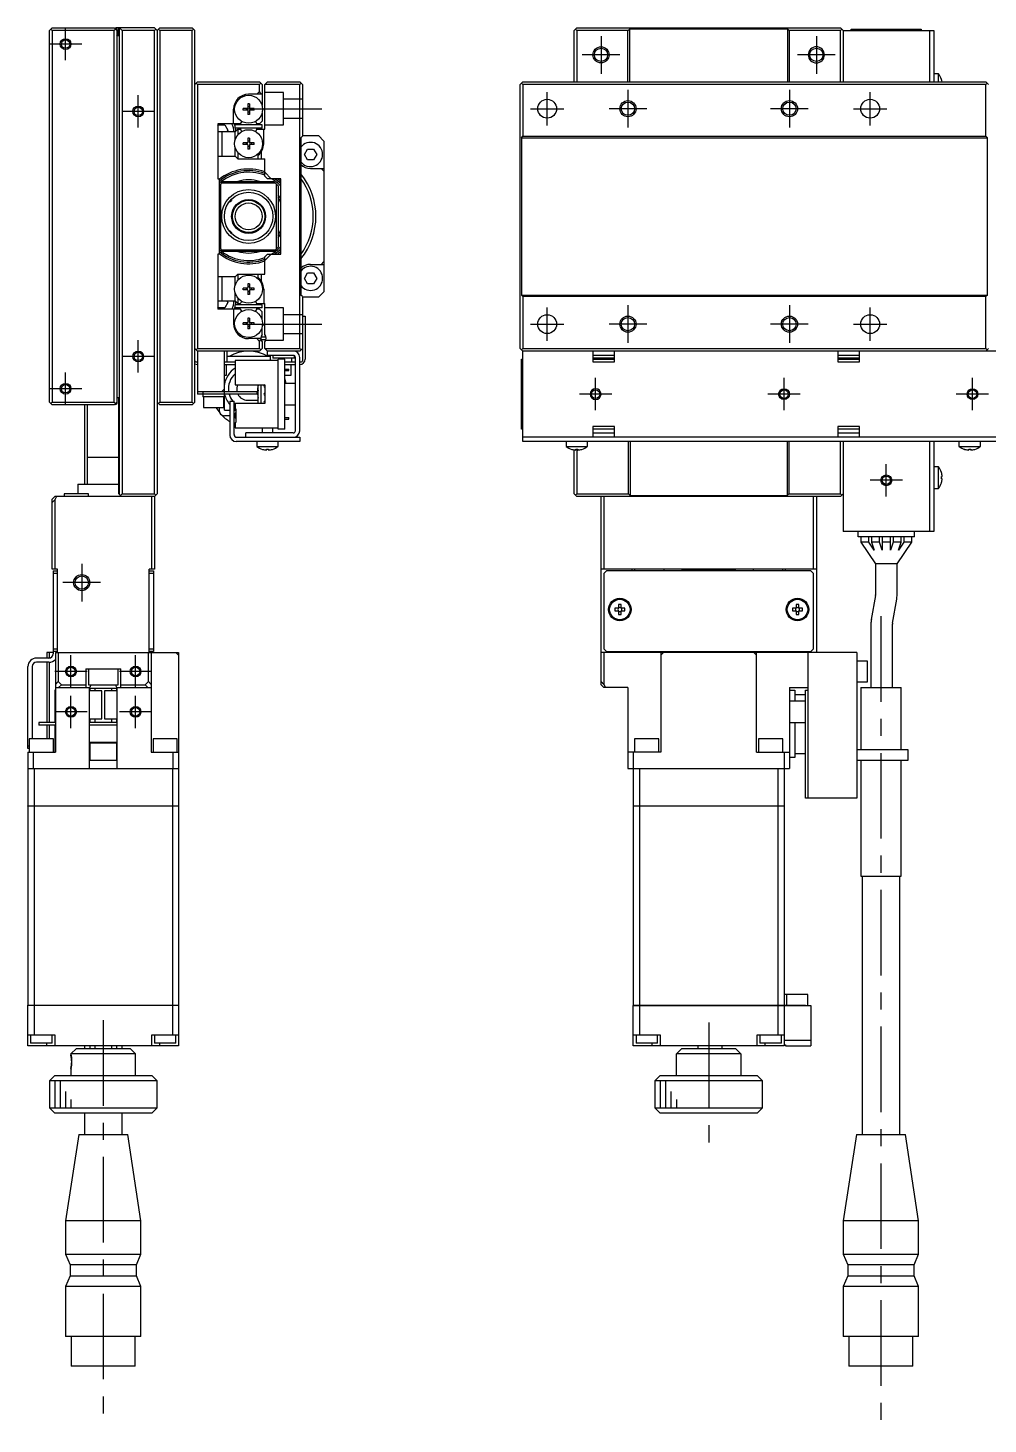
# Model space of a CAD drawing. Extents: x 0 to 715, y -8 to 432.
# Drawn here: x 369.6 to 548, y 93.2 to 352.5 of the extents above; entities that cross this region are included whole.
import ezdxf

# ---------------------------------------------------------------- set-up
doc = ezdxf.new("R2010")
doc.units = 0
doc.header["$LTSCALE"] = 0.5
doc.linetypes.add('CENTER', pattern=[50.8, 31.75, -6.35, 6.35, -6.35])
doc.linetypes.add('DASHED', pattern=[19.05, 12.7, -6.35])
for name, color, linetype in [('MSM_CENTER', 1, 'CENTER'), ('MSM_CONTINUOUS', 7, 'CONTINUOUS'), ('MSM_DASHED', 4, 'DASHED'), ('MSM_NARROW', 5, 'CONTINUOUS')]:
    doc.layers.add(name, color=color, linetype=linetype)

msp = doc.modelspace()

# ---------------------------------------------------------------- linework, layer by layer
at = {"layer": 'MSM_CENTER'}
for p, q in [((376.63, 346.48), (376.63, 352.48)), ((476.09, 350.98), (476.09, 343.98)), ((516.09, 350.98), (516.09, 343.98)), ((379.63, 349.48), (373.63, 349.48)), ((479.59, 347.48), (472.59, 347.48)), ((519.59, 347.48), (512.59, 347.48)), ((390.13, 333.98), (390.13, 339.98)), ((466.09, 334.38), (466.09, 340.58)), ((481.09, 340.98), (481.09, 333.98)), ((511.09, 340.98), (511.09, 333.98)), ((526.09, 334.38), (526.09, 340.58)), ((410.13, 337.48), (424.2, 337.48)), ((462.99, 337.48), (469.19, 337.48)), ((484.59, 337.48), (477.59, 337.48)), ((514.59, 337.48), (507.59, 337.48)), ((522.99, 337.48), (529.19, 337.48)), ((393.13, 336.98), (387.13, 336.98)), ((407.07, 314.73), (407.07, 314.73)), ((481.09, 300.98), (481.09, 293.98)), ((511.09, 300.98), (511.09, 293.98)), ((466.09, 294.38), (466.09, 300.58)), ((526.09, 294.38), (526.09, 300.58)), ((410.13, 297.48), (424.2, 297.48)), ((462.99, 297.48), (469.19, 297.48)), ((484.59, 297.48), (477.59, 297.48)), ((514.59, 297.48), (507.59, 297.48)), ((522.99, 297.48), (529.19, 297.48)), ((390.13, 288.48), (390.13, 294.48)), ((393.13, 291.48), (387.13, 291.48)), ((376.63, 282.48), (376.63, 288.48)), ((379.63, 285.48), (373.63, 285.48)), ((475.09, 281.48), (475.09, 287.48)), ((510.09, 281.48), (510.09, 287.48)), ((545.09, 281.48), (545.09, 287.48)), ((478.09, 284.48), (472.09, 284.48)), ((513.09, 284.48), (507.09, 284.48)), ((548.09, 284.48), (542.09, 284.48)), ((529.09, 265.48), (529.09, 271.48)), ((532.09, 268.48), (526.09, 268.48)), ((379.63, 252.98), (379.63, 245.98)), ((383.13, 249.48), (376.13, 249.48)), ((528.09, 243.23), (528.09, 93.23)), ((377.63, 229.98), (377.63, 235.98)), ((389.63, 229.98), (389.63, 235.98)), ((380.63, 232.98), (374.63, 232.98)), ((392.63, 232.98), (386.63, 232.98)), ((377.63, 222.48), (377.63, 228.48)), ((389.63, 222.48), (389.63, 228.48)), ((380.63, 225.48), (374.63, 225.48)), ((392.63, 225.48), (386.63, 225.48)), ((383.63, 168.23), (383.63, 93.23)), ((496.09, 167.77), (496.09, 144.18))]:
    msp.add_line(p, q, dxfattribs=at)
at = {"layer": 'MSM_CONTINUOUS'}
for p, q in [((374.13, 352.48), (373.63, 351.98)), ((373.63, 282.98), (373.63, 351.98)), ((374.13, 351.98), (373.88, 352.23)), ((374.13, 352.48), (385.63, 352.48)), ((385.63, 351.98), (374.13, 351.98)), ((374.13, 351.98), (374.13, 282.98)), ((385.63, 352.48), (386.13, 351.98)), ((385.88, 352.23), (385.63, 351.98)), ((385.63, 282.98), (385.63, 351.98)), ((385.73, 352.38), (385.93, 352.38)), ((385.83, 352.38), (385.93, 352.48)), ((393.13, 352.48), (385.93, 352.48)), ((386.13, 351.98), (386.13, 282.98)), ((386.13, 351.08), (386.43, 351.08)), ((386.23, 351.38), (386.23, 352.08)), ((386.43, 351.08), (386.43, 352.48)), ((387.13, 351.98), (386.63, 352.48)), ((386.63, 265.88), (386.63, 352.48)), ((393.13, 351.98), (387.13, 351.98)), ((387.13, 351.98), (387.13, 265.98)), ((393.63, 351.98), (393.13, 352.48)), ((393.38, 352.23), (393.13, 351.98)), ((393.13, 265.98), (393.13, 351.98)), ((393.63, 351.98), (394.13, 352.48)), ((393.63, 351.98), (393.63, 265.98)), ((394.13, 351.98), (393.88, 352.23)), ((394.13, 352.48), (400.13, 352.48)), ((400.13, 351.98), (394.13, 351.98)), ((394.13, 351.98), (394.13, 282.98)), ((400.63, 351.98), (400.13, 352.48)), ((400.38, 352.23), (400.13, 351.98)), ((400.13, 282.98), (400.13, 351.98)), ((400.63, 282.98), (400.63, 351.98)), ((471.59, 352.48), (471.09, 351.98)), ((471.09, 342.48), (471.09, 351.98)), ((471.59, 351.98), (471.34, 352.23)), ((471.59, 352.48), (520.59, 352.48)), ((481.09, 351.98), (471.59, 351.98)), ((471.59, 351.98), (471.59, 342.48)), ((481.09, 351.98), (481.39, 352.28)), ((481.09, 342.48), (481.09, 351.98)), ((510.79, 352.28), (481.39, 352.28)), ((481.39, 352.28), (481.39, 342.48)), ((510.79, 352.28), (511.09, 351.98)), ((510.79, 342.48), (510.79, 352.28)), ((520.59, 351.98), (511.09, 351.98)), ((511.09, 342.48), (511.09, 351.98)), ((521.09, 351.98), (520.59, 352.48)), ((520.84, 352.23), (520.59, 351.98)), ((520.59, 342.48), (520.59, 351.98)), ((521.09, 351.98), (521.09, 342.48)), ((521.09, 351.98), (537.89, 351.98)), ((522.59, 352.28), (535.59, 352.28)), ((522.59, 351.98), (522.59, 352.28)), ((535.59, 352.28), (535.59, 351.98)), ((537.09, 351.98), (537.09, 342.48)), ((537.89, 351.98), (537.89, 342.48)), ((400.63, 341.98), (401.13, 342.48)), ((401.13, 341.98), (400.88, 342.23)), ((401.13, 342.48), (412.63, 342.48)), ((412.63, 342.48), (413.13, 341.98)), ((412.88, 342.23), (412.63, 341.98)), ((413.63, 341.98), (414.13, 342.48)), ((414.13, 342.48), (420.13, 342.48)), ((420.13, 342.48), (420.63, 341.98)), ((420.38, 342.23), (420.13, 341.98)), ((461.59, 342.48), (461.09, 341.98)), ((461.34, 342.23), (461.59, 341.98)), ((461.59, 342.48), (547.59, 342.48)), ((538.79, 343.98), (537.89, 343.98)), ((538.79, 342.48), (538.79, 343.98)), ((539.35, 342.91), (539.35, 342.93)), ((548.09, 341.98), (547.59, 342.48)), ((547.59, 341.98), (547.84, 342.23)), ((401.13, 341.98), (401.13, 292.98)), ((412.63, 341.98), (401.13, 341.98)), ((413.13, 340.18), (410.63, 340.18)), ((412.63, 340.68), (412.13, 340.18)), ((412.63, 340.68), (412.63, 341.98)), ((412.98, 340.18), (412.63, 340.68)), ((413.13, 341.98), (413.13, 338.09)), ((413.63, 333.68), (413.63, 341.98)), ((420.13, 341.98), (413.63, 341.98)), ((420.13, 292.98), (420.13, 341.98)), ((420.63, 341.98), (420.63, 332.38)), ((461.09, 292.98), (461.09, 341.98)), ((461.59, 341.98), (461.59, 332.38)), ((547.59, 341.98), (461.59, 341.98)), ((547.59, 332.38), (547.59, 341.98)), ((407.83, 334.68), (407.83, 337.38)), ((410.43, 337.53), (409.63, 337.53)), ((409.63, 337.24), (409.63, 337.53)), ((410.43, 337.24), (409.63, 337.24)), ((410.16, 337.53), (410.16, 337.24)), ((410.78, 338.38), (410.49, 338.38)), ((410.49, 338.38), (410.49, 337.59)), ((410.78, 337.85), (410.49, 337.85)), ((410.49, 337.18), (410.49, 336.38)), ((410.78, 338.38), (410.78, 337.59)), ((410.78, 337.18), (410.78, 336.38)), ((411.63, 337.53), (410.84, 337.53)), ((411.63, 337.24), (410.84, 337.24)), ((411.1, 337.53), (411.1, 337.24)), ((411.63, 337.24), (411.63, 337.53)), ((413.23, 337.48), (413.63, 337.48)), ((404.93, 334.68), (404.93, 324.48)), ((409.09, 334.68), (404.93, 334.68)), ((404.93, 334.27), (405.05, 334.48)), ((405.05, 334.48), (406.21, 334.48)), ((406.21, 334.48), (406.79, 333.48)), ((408.13, 333.88), (408.13, 334.48)), ((413.13, 334.48), (408.13, 334.48)), ((409.3, 335.06), (409.09, 334.68)), ((410.49, 336.91), (410.78, 336.91)), ((410.78, 336.38), (410.49, 336.38)), ((412.18, 334.68), (412.1, 334.82)), ((412.63, 334.68), (412.18, 334.68)), ((412.63, 334.68), (413.13, 335.18)), ((413.13, 336.67), (413.13, 335.18)), ((413.13, 333.88), (413.13, 334.48)), ((408.13, 333.18), (404.93, 333.18)), ((405.63, 333.18), (405.63, 328.68)), ((406.79, 333.48), (406.61, 333.18)), ((413.13, 333.88), (408.13, 333.88)), ((408.63, 333.68), (408.13, 333.18)), ((408.13, 331.69), (408.13, 333.18)), ((408.63, 333.68), (408.63, 332.64)), ((408.63, 333.68), (409.09, 333.68)), ((409.09, 333.68), (409.17, 333.54)), ((410.78, 331.98), (410.49, 331.98)), ((410.49, 331.98), (410.49, 331.19)), ((410.78, 331.98), (410.78, 331.19)), ((411.96, 333.3), (412.18, 333.68)), ((412.18, 333.68), (413.63, 333.68)), ((413.43, 330.98), (413.43, 333.68)), ((420.33, 332.08), (420.63, 332.38)), ((420.33, 332.08), (420.33, 302.88)), ((420.63, 332.48), (423.63, 332.48)), ((424.63, 331.48), (423.63, 332.48)), ((461.29, 332.08), (461.59, 332.38)), ((461.29, 332.08), (461.29, 302.88)), ((461.29, 332.08), (547.89, 332.08)), ((461.59, 332.38), (547.59, 332.38)), ((547.59, 332.38), (547.89, 332.08)), ((547.89, 302.88), (547.89, 332.08)), ((408.13, 328.68), (408.13, 330.27)), ((408.63, 329.32), (408.63, 328.18)), ((410.43, 331.13), (409.63, 331.13)), ((409.63, 330.84), (409.63, 331.13)), ((410.43, 330.84), (409.63, 330.84)), ((410.16, 331.13), (410.16, 330.84)), ((410.78, 331.45), (410.49, 331.45)), ((410.49, 330.78), (410.49, 329.98)), ((410.49, 330.51), (410.78, 330.51)), ((410.78, 329.98), (410.49, 329.98)), ((410.78, 330.78), (410.78, 329.98)), ((411.63, 331.13), (410.84, 331.13)), ((411.63, 330.84), (410.84, 330.84)), ((411.1, 331.13), (411.1, 330.84)), ((411.63, 330.84), (411.63, 331.13)), ((412.93, 329.38), (412.93, 328.18)), ((420.98, 328.98), (421.55, 329.98)), ((421.55, 329.98), (422.71, 329.98)), ((422.71, 329.98), (423.29, 328.98)), ((424.63, 331.48), (424.63, 303.48)), ((404.93, 328.68), (408.13, 328.68)), ((408.13, 328.68), (408.63, 328.18)), ((408.63, 328.18), (413.63, 328.18)), ((412.43, 328.18), (412.43, 328.84)), ((413.63, 324.98), (413.63, 328.18)), ((421.55, 327.98), (420.98, 328.98)), ((422.71, 327.98), (421.55, 327.98)), ((423.29, 328.98), (422.71, 327.98)), ((404.93, 324.48), (405.13, 324.48)), ((405.13, 324.48), (405.13, 310.48)), ((413.63, 325.69), (414.84, 324.48)), ((414.13, 324.48), (413.63, 324.98)), ((416.63, 324.48), (414.13, 324.48)), ((416.63, 310.48), (416.63, 324.48)), ((422.13, 326.38), (424.63, 326.38)), ((424.13, 326.38), (424.63, 325.88)), ((405.13, 323.18), (405.93, 323.98)), ((405.43, 323.48), (405.43, 311.48)), ((415.63, 323.68), (405.63, 323.68)), ((405.93, 323.98), (415.33, 323.98)), ((415.33, 323.98), (416.13, 323.18)), ((415.83, 311.48), (415.83, 323.48)), ((416.13, 323.18), (416.13, 311.78)), ((407.07, 320.23), (407.21, 320.23)), ((407.21, 320.23), (407.43, 320.46)), ((407.21, 320.23), (407.21, 320.4)), ((407.43, 320.64), (407.43, 320.46)), ((407.21, 314.73), (407.07, 314.73)), ((407.21, 314.56), (407.21, 314.73)), ((407.43, 314.51), (407.21, 314.73)), ((407.43, 314.51), (407.43, 314.32)), ((405.93, 310.98), (405.13, 311.78)), ((405.63, 311.28), (415.63, 311.28)), ((416.13, 311.78), (415.33, 310.98)), ((405.13, 310.48), (404.93, 310.48)), ((404.93, 310.48), (404.93, 300.28)), ((415.33, 310.98), (405.93, 310.98)), ((414.84, 310.48), (413.63, 309.27)), ((413.63, 309.98), (414.13, 310.48)), ((413.63, 306.78), (413.63, 309.98)), ((414.13, 310.48), (416.63, 310.48)), ((422.13, 308.58), (424.63, 308.58)), ((424.63, 309.08), (424.13, 308.58)), ((408.13, 306.28), (404.93, 306.28)), ((405.63, 306.28), (405.63, 301.78)), ((408.63, 306.78), (408.13, 306.28)), ((408.13, 304.69), (408.13, 306.28)), ((408.63, 306.78), (408.63, 305.64)), ((408.63, 306.78), (413.63, 306.78)), ((412.43, 306.13), (412.43, 306.78)), ((412.93, 306.78), (412.93, 305.58)), ((420.98, 305.98), (421.55, 306.98)), ((421.55, 304.98), (420.98, 305.98)), ((421.55, 306.98), (422.71, 306.98)), ((422.71, 306.98), (423.29, 305.98)), ((423.29, 305.98), (422.71, 304.98)), ((410.43, 304.13), (409.63, 304.13)), ((409.63, 303.84), (409.63, 304.13)), ((410.43, 303.84), (409.63, 303.84)), ((410.16, 304.13), (410.16, 303.84)), ((410.78, 304.98), (410.49, 304.98)), ((410.49, 304.98), (410.49, 304.19)), ((410.78, 304.45), (410.49, 304.45)), ((410.49, 303.78), (410.49, 302.98)), ((410.49, 303.51), (410.78, 303.51)), ((410.78, 304.98), (410.78, 304.19)), ((410.78, 303.78), (410.78, 302.98)), ((411.63, 304.13), (410.84, 304.13)), ((411.63, 303.84), (410.84, 303.84)), ((411.1, 304.13), (411.1, 303.84)), ((411.63, 303.84), (411.63, 304.13)), ((413.43, 303.98), (413.43, 301.28)), ((422.71, 304.98), (421.55, 304.98)), ((423.63, 302.48), (424.63, 303.48)), ((404.93, 301.78), (408.13, 301.78)), ((406.79, 301.48), (406.21, 300.48)), ((406.61, 301.78), (406.79, 301.48)), ((408.13, 301.78), (408.13, 303.27)), ((408.13, 301.78), (408.63, 301.28)), ((408.13, 300.48), (408.13, 301.08)), ((413.13, 301.08), (408.13, 301.08)), ((408.63, 302.32), (408.63, 301.28)), ((408.63, 301.28), (409.09, 301.28)), ((409.17, 301.42), (409.09, 301.28)), ((410.78, 302.98), (410.49, 302.98)), ((412.18, 301.28), (411.96, 301.66)), ((412.18, 301.28), (413.63, 301.28)), ((413.13, 300.48), (413.13, 301.08)), ((413.63, 295.54), (413.63, 301.28)), ((420.63, 302.58), (420.33, 302.88)), ((420.63, 302.58), (420.63, 290.68)), ((423.63, 302.48), (420.63, 302.48)), ((461.59, 302.58), (461.29, 302.88)), ((461.29, 302.88), (547.89, 302.88)), ((461.59, 302.58), (461.59, 292.98)), ((547.59, 302.58), (461.59, 302.58)), ((547.89, 302.88), (547.59, 302.58)), ((547.59, 292.98), (547.59, 302.58)), ((405.05, 300.48), (404.93, 300.69)), ((409.09, 300.28), (404.93, 300.28)), ((406.21, 300.48), (405.05, 300.48)), ((407.83, 300.28), (407.83, 297.58)), ((413.13, 300.48), (408.13, 300.48)), ((409.09, 300.28), (409.3, 299.9)), ((410.78, 298.58), (410.49, 298.58)), ((410.49, 298.58), (410.49, 297.79)), ((410.78, 298.58), (410.78, 297.79)), ((412.1, 300.14), (412.18, 300.28)), ((412.63, 300.28), (412.18, 300.28)), ((413.13, 299.78), (412.63, 300.28)), ((413.13, 298.29), (413.13, 299.78)), ((420.63, 298.98), (421.13, 298.98)), ((421.13, 298.98), (421.13, 290.98)), ((410.43, 297.73), (409.63, 297.73)), ((409.63, 297.44), (409.63, 297.73)), ((410.43, 297.44), (409.63, 297.44)), ((410.16, 297.73), (410.16, 297.44)), ((410.78, 298.05), (410.49, 298.05)), ((410.49, 297.38), (410.49, 296.58)), ((410.49, 297.11), (410.78, 297.11)), ((410.78, 296.58), (410.49, 296.58)), ((410.78, 297.38), (410.78, 296.58)), ((411.63, 297.73), (410.84, 297.73)), ((411.63, 297.44), (410.84, 297.44)), ((411.1, 297.73), (411.1, 297.44)), ((411.63, 297.44), (411.63, 297.73)), ((413.13, 295.54), (413.13, 296.87)), ((413.63, 297.28), (413.21, 297.28)), ((413.23, 297.48), (413.63, 297.48)), ((401.13, 292.48), (400.63, 292.98)), ((400.88, 292.73), (401.13, 292.98)), ((401.13, 292.98), (412.63, 292.98)), ((412.89, 294.78), (410.63, 294.78)), ((412.13, 294.78), (412.63, 294.28)), ((412.63, 294.28), (412.9, 294.67)), ((412.63, 292.98), (412.63, 294.28)), ((412.63, 292.98), (412.88, 292.73)), ((412.63, 292.48), (413.13, 292.98)), ((413.86, 295.08), (412.9, 295.08)), ((413.83, 294.58), (412.93, 294.58)), ((413.13, 294.22), (413.13, 292.98)), ((413.63, 292.98), (413.63, 294.22)), ((413.63, 292.98), (420.13, 292.98)), ((414.13, 292.48), (413.63, 292.98)), ((420.13, 292.98), (420.38, 292.73)), ((420.63, 292.98), (420.13, 292.48)), ((461.09, 292.98), (461.59, 292.48)), ((461.59, 292.98), (461.34, 292.73)), ((461.59, 292.98), (547.59, 292.98)), ((547.84, 292.73), (547.59, 292.98)), ((547.59, 292.48), (548.09, 292.98)), ((400.83, 290.48), (401.13, 290.48)), ((412.63, 292.48), (401.13, 292.48)), ((401.13, 292.48), (401.13, 284.48)), ((406.13, 281.48), (406.13, 292.48)), ((406.13, 290.48), (408.13, 290.48)), ((406.63, 290.48), (406.63, 292.48)), ((414.63, 291.48), (406.63, 291.48)), ((416.13, 290.73), (408.13, 290.73)), ((408.13, 290.73), (408.13, 286.23)), ((414.13, 291.68), (414.13, 292.48)), ((420.13, 292.48), (414.13, 292.48)), ((418.93, 291.68), (414.13, 291.68)), ((414.63, 291.68), (414.63, 290.73)), ((415.13, 291.68), (415.13, 291.18)), ((419.13, 291.18), (415.13, 291.18)), ((417.33, 290.98), (416.13, 290.98)), ((416.13, 277.98), (416.13, 290.98)), ((417.33, 277.98), (417.33, 290.98)), ((417.33, 290.48), (419.33, 290.48)), ((418.63, 290.48), (418.63, 291.18)), ((419.13, 291.18), (419.13, 291.63)), ((419.33, 277.68), (419.33, 291.28)), ((420.13, 277.68), (420.13, 291.28)), ((420.13, 290.48), (420.43, 290.48)), ((461.29, 290.98), (461.59, 290.98)), ((461.29, 277.98), (461.29, 290.98)), ((554.59, 292.48), (461.59, 292.48)), ((461.59, 275.68), (461.59, 292.48)), ((474.59, 292.48), (474.59, 290.48)), ((478.59, 291.68), (474.59, 291.68)), ((478.59, 291.18), (474.59, 291.18)), ((474.59, 290.98), (478.59, 290.98)), ((474.59, 290.48), (478.59, 290.48)), ((478.59, 290.48), (478.59, 292.48)), ((520.09, 292.48), (520.09, 290.48)), ((524.09, 291.68), (520.09, 291.68)), ((524.09, 291.18), (520.09, 291.18)), ((520.09, 290.98), (524.09, 290.98)), ((520.09, 290.48), (524.09, 290.48)), ((524.09, 290.48), (524.09, 292.48)), ((406.13, 289.98), (408.13, 289.98)), ((406.13, 287.98), (406.53, 287.98)), ((406.53, 287.98), (406.53, 289.98)), ((417.33, 289.98), (419.33, 289.98)), ((417.33, 289.11), (418.13, 289.11)), ((417.33, 288.86), (418.13, 288.86)), ((417.33, 287.98), (418.53, 287.98)), ((418.13, 288.86), (418.13, 289.11)), ((418.53, 287.98), (418.53, 289.98)), ((406.13, 285.48), (405.63, 284.98)), ((408.13, 286.23), (413.63, 286.23)), ((412.28, 285.35), (412.28, 284.48)), ((412.43, 282.73), (412.43, 286.23)), ((412.93, 282.73), (412.93, 286.23)), ((413.63, 286.23), (413.63, 282.73)), ((419.33, 286.48), (417.33, 286.48)), ((374.13, 282.48), (373.63, 282.98)), ((373.88, 282.73), (374.13, 282.98)), ((374.13, 282.98), (385.63, 282.98)), ((385.63, 282.98), (385.88, 282.73)), ((386.13, 282.98), (385.63, 282.48)), ((386.13, 283.88), (386.53, 283.88)), ((386.23, 282.88), (386.23, 283.58)), ((386.53, 265.98), (386.53, 283.88)), ((394.13, 282.48), (393.63, 282.98)), ((393.88, 282.73), (394.13, 282.98)), ((394.13, 282.98), (400.13, 282.98)), ((400.38, 282.73), (400.13, 282.98)), ((400.13, 282.48), (400.63, 282.98)), ((401.13, 284.98), (412.13, 284.98)), ((412.13, 284.48), (401.13, 284.48)), ((402.13, 284.98), (402.13, 283.98)), ((406.13, 283.98), (402.13, 283.98)), ((402.23, 283.98), (402.23, 281.98)), ((406.03, 281.98), (406.03, 283.98)), ((407.13, 283.18), (407.93, 283.18)), ((407.13, 283.18), (407.13, 276.88)), ((407.93, 276.98), (407.93, 283.18)), ((408.13, 282.73), (408.13, 281.73)), ((413.63, 282.73), (408.13, 282.73)), ((410.42, 283.35), (412.43, 283.35)), ((412.13, 284.98), (412.13, 284.48)), ((385.63, 282.48), (374.13, 282.48)), ((380.13, 282.48), (380.13, 267.78)), ((380.63, 282.48), (380.63, 267.78)), ((385.93, 282.58), (385.73, 282.58)), ((400.13, 282.48), (394.13, 282.48)), ((402.23, 281.98), (406.03, 281.98)), ((405.13, 281.98), (405.13, 281.48)), ((406.13, 281.48), (407.13, 281.48)), ((407.13, 280.48), (406.13, 280.48)), ((407.93, 281.48), (408.23, 281.48)), ((408.13, 280.48), (407.93, 280.48)), ((408.13, 281.73), (408.23, 281.73)), ((408.23, 280.93), (408.13, 280.93)), ((408.13, 280.93), (408.13, 280.03)), ((408.23, 280.56), (408.13, 280.56)), ((408.23, 280.41), (408.13, 280.41)), ((408.23, 280.03), (408.13, 280.03)), ((408.23, 281.73), (408.23, 279.23)), ((417.33, 282.48), (419.33, 282.48)), ((417.33, 280.11), (418.13, 280.11)), ((418.13, 279.86), (418.13, 280.11)), ((408.13, 279.23), (408.23, 279.23)), ((408.13, 279.23), (408.13, 278.23)), ((408.13, 278.23), (416.13, 278.23)), ((413.13, 278.23), (413.13, 277.28)), ((415.13, 277.28), (415.13, 278.23)), ((417.33, 277.98), (416.13, 277.98)), ((417.33, 279.86), (418.13, 279.86)), ((461.59, 277.98), (461.29, 277.98)), ((478.59, 278.48), (474.59, 278.48)), ((474.59, 278.48), (474.59, 276.48)), ((478.59, 277.98), (474.59, 277.98)), ((478.59, 276.48), (478.59, 278.48)), ((524.09, 278.48), (520.09, 278.48)), ((520.09, 278.48), (520.09, 276.48)), ((524.09, 277.98), (520.09, 277.98)), ((524.09, 276.48), (524.09, 278.48)), ((420.13, 275.68), (408.33, 275.68)), ((408.43, 276.48), (420.13, 276.48)), ((410.13, 276.48), (410.13, 277.28)), ((418.93, 277.28), (410.13, 277.28)), ((412.13, 275.68), (412.13, 274.78)), ((416.13, 274.78), (416.13, 275.68)), ((420.13, 276.48), (420.13, 275.68)), ((554.59, 276.48), (461.59, 276.48)), ((554.59, 275.68), (461.59, 275.68)), ((469.59, 275.68), (469.59, 274.78)), ((473.59, 274.78), (473.59, 275.68)), ((474.59, 277.28), (478.59, 277.28)), ((481.19, 265.98), (481.19, 275.68)), ((481.49, 275.68), (481.49, 265.68)), ((510.69, 275.68), (510.69, 265.68)), ((510.99, 275.68), (510.99, 265.98)), ((520.09, 277.28), (524.09, 277.28)), ((520.59, 265.98), (520.59, 275.68)), ((521.09, 275.68), (521.09, 258.98)), ((537.09, 275.68), (537.09, 258.98)), ((537.89, 275.68), (537.89, 258.98)), ((542.59, 275.68), (542.59, 274.78)), ((546.59, 274.78), (546.59, 275.68)), ((380.63, 272.78), (386.53, 272.78)), ((412.13, 274.78), (416.13, 274.78)), ((413.18, 274.23), (413.2, 274.23)), ((413.93, 274.23), (414.33, 274.23)), ((413.93, 274.09), (413.93, 274.23)), ((414.33, 274.23), (414.33, 274.09)), ((415.06, 274.23), (415.08, 274.23)), ((469.59, 274.78), (473.59, 274.78)), ((470.64, 274.23), (470.67, 274.23)), ((471.09, 265.98), (471.09, 274.13)), ((471.39, 274.23), (471.79, 274.23)), ((471.39, 274.09), (471.39, 274.23)), ((471.59, 274.23), (471.59, 265.98)), ((471.79, 274.23), (471.79, 274.09)), ((472.52, 274.23), (472.54, 274.23)), ((542.59, 274.78), (546.59, 274.78)), ((543.64, 274.23), (543.67, 274.23)), ((544.39, 274.23), (544.79, 274.23)), ((544.39, 274.09), (544.39, 274.23)), ((544.79, 274.23), (544.79, 274.09)), ((545.52, 274.23), (545.54, 274.23)), ((538.79, 270.98), (537.89, 270.98)), ((538.79, 266.98), (538.79, 270.98)), ((539.35, 269.91), (539.35, 269.93)), ((378.88, 267.78), (386.53, 267.78)), ((378.88, 267.78), (378.88, 265.98)), ((539.35, 269.18), (539.48, 269.18)), ((539.35, 268.78), (539.35, 269.18)), ((539.48, 268.78), (539.35, 268.78)), ((539.35, 268.03), (539.35, 268.05)), ((374.13, 264.98), (374.63, 265.48)), ((374.13, 251.98), (374.13, 264.98)), ((374.63, 264.87), (374.13, 264.37)), ((374.94, 265.48), (374.63, 264.87)), ((393.13, 265.48), (374.63, 265.48)), ((374.63, 264.87), (374.63, 251.98)), ((380.88, 265.98), (376.38, 265.98)), ((376.38, 265.98), (376.38, 265.48)), ((380.88, 265.48), (380.88, 265.98)), ((386.53, 265.98), (387.03, 265.48)), ((386.83, 265.68), (387.13, 265.98)), ((387.13, 265.98), (393.13, 265.98)), ((392.63, 251.98), (392.63, 265.48)), ((393.13, 265.98), (393.38, 265.73)), ((393.63, 265.98), (393.13, 265.48)), ((393.13, 265.48), (393.13, 251.98)), ((471.09, 265.98), (471.59, 265.48)), ((471.34, 265.73), (471.59, 265.98)), ((471.59, 265.98), (481.19, 265.98)), ((520.59, 265.48), (471.59, 265.48)), ((476.09, 230.48), (476.09, 265.48)), ((476.59, 265.48), (476.59, 251.98)), ((481.49, 265.68), (481.19, 265.98)), ((481.49, 265.68), (510.69, 265.68)), ((510.99, 265.98), (510.69, 265.68)), ((510.99, 265.98), (520.59, 265.98)), ((515.59, 251.98), (515.59, 265.48)), ((516.09, 265.48), (516.09, 236.48)), ((520.59, 265.98), (520.84, 265.73)), ((520.59, 265.48), (521.09, 265.98)), ((537.89, 266.98), (538.79, 266.98)), ((537.89, 258.98), (521.09, 258.98)), ((523.84, 257.98), (523.84, 258.98)), ((534.34, 257.98), (523.84, 257.98)), ((524.34, 257.98), (524.34, 256.98)), ((524.34, 256.98), (527.09, 252.98)), ((525.84, 256.98), (524.34, 256.98)), ((525.84, 256.98), (525.84, 257.98)), ((526.84, 255.53), (525.84, 256.98)), ((526.34, 257.98), (526.34, 256.98)), ((526.34, 256.98), (526.84, 255.53)), ((527.84, 256.98), (526.34, 256.98)), ((527.84, 256.98), (527.84, 257.98)), ((528.34, 255.53), (527.84, 256.98)), ((528.34, 257.98), (528.34, 255.53)), ((529.84, 256.98), (528.34, 256.98)), ((529.84, 255.53), (529.84, 257.98)), ((530.34, 256.98), (529.84, 255.53)), ((530.34, 257.98), (530.34, 256.98)), ((531.84, 256.98), (530.34, 256.98)), ((531.09, 252.98), (533.84, 256.98)), ((531.34, 255.53), (531.84, 256.98)), ((532.34, 256.98), (531.34, 255.53)), ((531.84, 256.98), (531.84, 257.98)), ((532.34, 257.98), (532.34, 256.98)), ((533.84, 256.98), (532.34, 256.98)), ((533.84, 256.98), (533.84, 257.98)), ((534.34, 257.98), (534.34, 258.98)), ((375.13, 251.98), (374.13, 251.98)), ((374.33, 251.68), (375.13, 251.68)), ((374.33, 251.68), (374.33, 236.28)), ((375.13, 236.48), (375.13, 251.98)), ((392.13, 236.48), (392.13, 251.98)), ((393.13, 251.98), (392.13, 251.98)), ((392.13, 251.68), (392.93, 251.68)), ((392.93, 251.68), (392.93, 236.68)), ((516.09, 251.98), (476.09, 251.98)), ((477.09, 251.68), (476.59, 251.18)), ((515.09, 251.68), (477.09, 251.68)), ((481.84, 251.98), (481.84, 251.68)), ((482.34, 251.98), (482.34, 251.68)), ((487.84, 251.68), (487.84, 251.98)), ((491.29, 251.98), (491.09, 251.78)), ((501.09, 251.78), (491.09, 251.78)), ((491.09, 251.78), (491.09, 251.68)), ((501.09, 251.78), (500.89, 251.98)), ((501.09, 251.68), (501.09, 251.78)), ((504.34, 251.98), (504.34, 251.68)), ((509.84, 251.68), (509.84, 251.98)), ((510.34, 251.68), (510.34, 251.98)), ((515.59, 251.18), (515.09, 251.68)), ((531.09, 252.98), (527.09, 252.98)), ((527.09, 252.98), (527.09, 247.24)), ((531.09, 247.24), (531.09, 252.98)), ((375.13, 251.18), (374.33, 251.18)), ((392.93, 251.18), (392.13, 251.18)), ((476.59, 251.18), (476.59, 237.18)), ((515.59, 237.18), (515.59, 251.18)), ((527.08, 247.07), (526.3, 242.66)), ((530.24, 241.97), (531.02, 246.38)), ((479.35, 244.72), (478.67, 244.72)), ((478.67, 244.24), (479.35, 244.24)), ((479.35, 245.4), (479.35, 244.72)), ((479.35, 244.24), (479.35, 243.56)), ((479.83, 244.72), (479.83, 245.4)), ((480.51, 244.72), (479.83, 244.72)), ((479.83, 243.56), (479.83, 244.24)), ((479.83, 244.24), (480.51, 244.24)), ((512.35, 244.72), (511.67, 244.72)), ((511.67, 244.24), (512.35, 244.24)), ((512.35, 245.4), (512.35, 244.72)), ((512.35, 244.24), (512.35, 243.56)), ((512.83, 244.72), (512.83, 245.4)), ((513.51, 244.72), (512.83, 244.72)), ((512.83, 243.56), (512.83, 244.24)), ((512.83, 244.24), (513.51, 244.24)), ((526.23, 241.79), (526.23, 229.98)), ((530.23, 229.98), (530.23, 241.79)), ((373.13, 236.48), (373.13, 235.48)), ((374.33, 236.48), (373.13, 236.48)), ((373.63, 235.49), (373.63, 236.48)), ((374.33, 237.18), (375.13, 237.18)), ((375.13, 236.68), (374.33, 236.68)), ((374.73, 236.48), (397.63, 236.48)), ((374.73, 236.48), (374.73, 217.98)), ((375.23, 236.48), (375.23, 231.09)), ((392.03, 231.09), (392.03, 236.48)), ((392.13, 237.18), (392.93, 237.18)), ((392.93, 236.68), (392.13, 236.68)), ((392.53, 236.48), (392.53, 217.98)), ((397.13, 236.48), (397.63, 235.98)), ((397.63, 236.48), (397.63, 208.03)), ((523.59, 236.48), (476.09, 236.48)), ((476.59, 237.18), (477.09, 236.68)), ((476.59, 236.48), (476.59, 230.59)), ((477.09, 236.68), (515.09, 236.68)), ((481.84, 236.68), (481.84, 236.48)), ((486.09, 236.68), (486.09, 236.48)), ((487.09, 236.68), (487.09, 236.48)), ((487.19, 235.98), (487.69, 236.48)), ((487.19, 236.48), (487.19, 217.98)), ((488.59, 236.68), (488.59, 236.48)), ((503.59, 236.48), (503.59, 236.68)), ((504.49, 236.48), (504.99, 235.98)), ((504.99, 217.98), (504.99, 236.48)), ((505.09, 236.68), (505.09, 236.48)), ((506.09, 236.48), (506.09, 236.68)), ((510.34, 236.48), (510.34, 236.68)), ((514.59, 209.48), (514.59, 236.48)), ((515.09, 236.68), (515.59, 237.18)), ((523.59, 236.48), (523.59, 209.48)), ((369.63, 218.68), (369.63, 233.88)), ((370.43, 233.88), (370.43, 220.48)), ((373.53, 235.48), (371.23, 235.48)), ((373.53, 234.68), (371.23, 234.68)), ((373.13, 234.68), (373.13, 223.48)), ((373.63, 223.48), (373.63, 234.68)), ((380.38, 233.48), (386.88, 233.48)), ((380.38, 233.48), (380.38, 229.98)), ((380.88, 233.48), (380.88, 230.48)), ((386.38, 230.48), (386.38, 233.48)), ((386.88, 229.98), (386.88, 233.48)), ((525.59, 234.88), (523.59, 234.88)), ((525.59, 231.08), (525.59, 234.88)), ((374.73, 230.59), (375.23, 231.09)), ((375.23, 231.09), (375.84, 230.48)), ((391.42, 230.48), (392.03, 231.09)), ((392.03, 231.09), (392.53, 230.59)), ((476.09, 231.09), (476.59, 230.59)), ((523.59, 231.08), (525.59, 231.08)), ((374.63, 229.48), (374.63, 223.48)), ((374.73, 229.48), (374.63, 229.48)), ((374.73, 229.98), (381.14, 229.98)), ((375.84, 230.48), (375.34, 229.98)), ((375.84, 230.48), (380.38, 230.48)), ((380.88, 230.48), (386.38, 230.48)), ((381.03, 229.98), (381.03, 214.98)), ((381.03, 229.88), (386.23, 229.88)), ((381.13, 229.48), (381.03, 229.48)), ((383.38, 229.38), (381.03, 229.38)), ((381.13, 229.88), (381.13, 229.38)), ((381.35, 230.48), (381.14, 229.98)), ((382.13, 229.38), (382.13, 229.88)), ((383.38, 224.18), (383.38, 229.38)), ((383.88, 229.38), (383.88, 224.18)), ((386.23, 229.38), (383.88, 229.38)), ((385.13, 229.88), (385.13, 229.38)), ((386.12, 229.98), (385.91, 230.48)), ((386.12, 229.98), (392.53, 229.98)), ((386.13, 229.38), (386.13, 229.88)), ((386.23, 229.48), (386.13, 229.48)), ((386.23, 214.98), (386.23, 229.98)), ((386.88, 230.48), (391.42, 230.48)), ((391.92, 229.98), (391.42, 230.48)), ((476.59, 229.98), (476.09, 230.48)), ((476.59, 230.59), (476.9, 229.98)), ((481.09, 229.98), (476.59, 229.98)), ((481.09, 229.98), (481.09, 214.98)), ((511.09, 229.98), (514.59, 229.98)), ((511.09, 229.98), (511.09, 214.98)), ((511.09, 229.48), (512.09, 229.48)), ((512.09, 229.48), (512.09, 227.48)), ((512.09, 228.73), (514.09, 228.73)), ((514.09, 209.48), (514.09, 229.48)), ((514.09, 229.48), (514.59, 229.48)), ((524.34, 229.98), (531.84, 229.98)), ((524.34, 229.98), (524.34, 218.48)), ((531.84, 218.48), (531.84, 229.98)), ((514.09, 227.48), (511.09, 227.48)), ((374.73, 223.48), (371.63, 223.48)), ((371.63, 223.48), (371.63, 222.98)), ((374.73, 222.98), (371.63, 222.98)), ((373.13, 222.98), (373.13, 220.48)), ((373.63, 220.48), (373.63, 222.98)), ((374.63, 222.98), (374.63, 217.98)), ((381.03, 224.18), (383.38, 224.18)), ((386.23, 223.48), (381.03, 223.48)), ((386.23, 222.98), (381.03, 222.98)), ((381.13, 224.18), (381.13, 223.48)), ((382.13, 223.48), (382.13, 224.18)), ((383.88, 224.18), (386.23, 224.18)), ((385.13, 224.18), (385.13, 223.48)), ((386.13, 223.48), (386.13, 224.18)), ((511.09, 223.48), (514.09, 223.48)), ((512.09, 223.48), (512.09, 216.98)), ((374.38, 220.48), (369.88, 220.48)), ((369.88, 220.48), (369.88, 217.98)), ((374.38, 217.98), (374.38, 220.48)), ((397.38, 220.48), (392.88, 220.48)), ((392.88, 220.48), (392.88, 217.98)), ((397.38, 217.98), (397.38, 220.48)), ((486.84, 220.48), (482.34, 220.48)), ((482.34, 220.48), (482.34, 217.98)), ((486.84, 217.98), (486.84, 220.48)), ((509.84, 220.48), (505.34, 220.48)), ((505.34, 220.48), (505.34, 217.98)), ((509.84, 217.98), (509.84, 220.48)), ((369.63, 219.18), (369.88, 219.18)), ((369.88, 218.68), (369.63, 218.68)), ((369.63, 217.98), (369.63, 208.03)), ((369.63, 217.98), (374.73, 217.98)), ((370.63, 217.98), (370.63, 214.98)), ((381.03, 219.88), (386.23, 219.88)), ((386.23, 219.68), (381.03, 219.68)), ((381.13, 219.68), (381.13, 216.48)), ((386.13, 216.48), (386.13, 219.68)), ((392.53, 217.98), (397.63, 217.98)), ((396.63, 214.98), (396.63, 217.98)), ((487.19, 217.98), (481.09, 217.98)), ((482.09, 217.98), (482.09, 208.03)), ((504.99, 217.98), (511.09, 217.98)), ((510.09, 217.98), (510.09, 208.03)), ((523.59, 218.48), (533.09, 218.48)), ((533.09, 218.48), (533.09, 216.48)), ((386.23, 216.48), (381.03, 216.48)), ((512.09, 216.98), (511.09, 216.98)), ((512.09, 217.73), (514.09, 217.73)), ((533.09, 216.48), (523.59, 216.48)), ((524.34, 216.48), (524.34, 194.98)), ((531.84, 194.98), (531.84, 216.48)), ((369.63, 214.98), (397.63, 214.98)), ((370.79, 214.98), (370.79, 208.03)), ((396.48, 214.98), (396.48, 208.03)), ((481.09, 214.98), (511.09, 214.98)), ((483.25, 214.98), (483.25, 208.03)), ((508.94, 214.98), (508.94, 208.03)), ((369.63, 208.03), (397.63, 208.03)), ((369.63, 207.98), (369.63, 171.03)), ((397.63, 207.98), (369.63, 207.98)), ((369.64, 207.98), (369.64, 208.03)), ((370.79, 207.98), (370.79, 208.03)), ((370.79, 207.98), (370.79, 171.03)), ((396.47, 207.98), (396.47, 208.03)), ((396.48, 207.98), (396.48, 171.03)), ((397.62, 207.98), (397.62, 208.03)), ((397.63, 207.98), (397.63, 171.03)), ((482.09, 208.03), (510.09, 208.03)), ((482.09, 207.98), (482.09, 171.03)), ((510.09, 207.98), (482.09, 207.98)), ((482.1, 207.98), (482.1, 208.03)), ((483.25, 207.98), (483.25, 208.03)), ((483.25, 207.98), (483.25, 171.03)), ((508.94, 207.98), (508.94, 208.03)), ((508.94, 207.98), (508.94, 171.03)), ((510.08, 207.98), (510.08, 208.03)), ((510.09, 207.98), (510.09, 171.03)), ((523.59, 209.48), (514.09, 209.48)), ((524.34, 194.98), (531.84, 194.98)), ((524.59, 194.98), (524.59, 146.98)), ((531.59, 146.98), (531.59, 194.98)), ((514.49, 172.98), (510.09, 172.98)), ((510.59, 171.03), (510.59, 172.98)), ((514.49, 170.98), (514.49, 172.98)), ((369.63, 171.03), (397.63, 171.03)), ((369.63, 163.48), (369.63, 170.98)), ((397.63, 170.98), (369.63, 170.98)), ((369.64, 170.98), (369.64, 171.03)), ((370.79, 170.98), (370.79, 171.03)), ((370.79, 170.98), (370.79, 165.48)), ((396.47, 170.98), (396.47, 171.03)), ((396.48, 170.98), (396.48, 165.48)), ((397.62, 170.98), (397.62, 171.03)), ((397.63, 170.98), (397.63, 163.48)), ((482.09, 171.03), (514.09, 171.03)), ((482.09, 170.98), (515.09, 170.98)), ((482.09, 163.48), (482.09, 170.98)), ((482.1, 170.98), (482.1, 171.03)), ((483.25, 170.98), (483.25, 171.03)), ((483.25, 170.98), (483.25, 165.48)), ((508.94, 170.98), (508.94, 171.03)), ((508.94, 170.98), (508.94, 165.48)), ((510.08, 170.98), (510.08, 171.03)), ((510.09, 170.98), (510.09, 163.48)), ((514.09, 171.03), (514.09, 170.98)), ((515.09, 170.98), (515.09, 164.53)), ((369.63, 165.48), (374.63, 165.48)), ((397.63, 163.48), (369.63, 163.48)), ((370.13, 165.48), (370.13, 163.98)), ((374.13, 163.98), (370.13, 163.98)), ((373.13, 163.48), (373.13, 163.98)), ((374.13, 163.98), (374.13, 165.48)), ((374.63, 165.48), (374.63, 163.48)), ((380.13, 163.48), (380.13, 162.98)), ((381.13, 163.48), (381.13, 162.98)), ((382.13, 162.98), (382.13, 163.48)), ((385.13, 163.48), (385.13, 162.98)), ((386.13, 162.98), (386.13, 163.48)), ((387.13, 162.98), (387.13, 163.48)), ((392.63, 163.48), (392.63, 165.48)), ((392.63, 165.48), (397.63, 165.48)), ((393.13, 165.48), (393.13, 163.98)), ((397.13, 163.98), (393.13, 163.98)), ((394.13, 163.48), (394.13, 163.98)), ((397.13, 163.98), (397.13, 165.48)), ((482.09, 165.48), (487.09, 165.48)), ((510.09, 163.48), (482.09, 163.48)), ((482.59, 165.48), (482.59, 163.98)), ((486.59, 163.98), (482.59, 163.98)), ((485.59, 163.48), (485.59, 163.98)), ((486.59, 163.98), (486.59, 165.48)), ((487.09, 165.48), (487.09, 163.48)), ((494.09, 163.48), (494.09, 162.98)), ((498.59, 162.98), (498.59, 163.48)), ((505.09, 163.48), (505.09, 165.48)), ((505.09, 165.48), (510.09, 165.48)), ((505.59, 165.48), (505.59, 163.98)), ((509.59, 163.98), (505.59, 163.98)), ((506.59, 163.48), (506.59, 163.98)), ((509.59, 163.98), (509.59, 165.48)), ((510.09, 164.53), (515.09, 164.53)), ((515.09, 164.48), (510.09, 164.48)), ((510.09, 163.68), (510.39, 163.68)), ((510.39, 163.68), (510.39, 163.48)), ((510.39, 163.48), (515.09, 163.48)), ((515.04, 164.48), (515.04, 164.53)), ((515.09, 164.48), (515.09, 163.48)), ((377.63, 161.98), (378.63, 162.98)), ((389.63, 161.98), (377.63, 161.98)), ((378.63, 162.98), (388.63, 162.98)), ((388.63, 162.98), (389.63, 161.98)), ((389.63, 157.98), (389.63, 161.98)), ((491.09, 162.98), (490.09, 161.98)), ((490.09, 157.98), (490.09, 161.98)), ((502.09, 161.98), (490.09, 161.98)), ((491.09, 162.98), (501.09, 162.98)), ((502.09, 161.98), (501.09, 162.98)), ((502.09, 161.98), (502.09, 157.98)), ((377.63, 158.98), (377.63, 157.98)), ((374.63, 157.98), (373.63, 156.98)), ((393.63, 156.98), (373.63, 156.98)), ((373.63, 156.98), (373.63, 151.98)), ((374.63, 157.98), (392.63, 157.98)), ((393.63, 156.98), (392.63, 157.98)), ((393.63, 151.98), (393.63, 156.98)), ((487.09, 157.98), (486.09, 156.98)), ((506.09, 156.98), (486.09, 156.98)), ((486.09, 156.98), (486.09, 151.98)), ((487.09, 157.98), (505.09, 157.98)), ((506.09, 156.98), (505.09, 157.98)), ((506.09, 151.98), (506.09, 156.98)), ((373.63, 151.98), (393.63, 151.98)), ((373.63, 151.98), (374.63, 150.98)), ((392.63, 150.98), (374.63, 150.98)), ((380.13, 150.98), (380.13, 146.98)), ((387.13, 146.98), (387.13, 150.98)), ((392.63, 150.98), (393.63, 151.98)), ((486.09, 151.98), (506.09, 151.98)), ((486.09, 151.98), (487.09, 150.98)), ((505.09, 150.98), (487.09, 150.98)), ((505.09, 150.98), (506.09, 151.98)), ((379.06, 146.98), (376.63, 130.98)), ((379.06, 146.98), (388.2, 146.98)), ((390.63, 130.98), (388.2, 146.98)), ((523.52, 146.98), (521.09, 130.98)), ((523.52, 146.98), (532.66, 146.98)), ((535.09, 130.98), (532.66, 146.98)), ((390.63, 130.98), (376.63, 130.98)), ((376.63, 130.98), (376.63, 124.78)), ((390.63, 124.78), (390.63, 130.98)), ((521.09, 130.98), (521.09, 124.78)), ((535.09, 130.98), (521.09, 130.98)), ((535.09, 124.78), (535.09, 130.98)), ((376.63, 124.78), (390.63, 124.78)), ((376.63, 124.78), (377.48, 122.78)), ((389.78, 122.78), (390.63, 124.78)), ((521.09, 124.78), (521.94, 122.78)), ((521.09, 124.78), (535.09, 124.78)), ((534.24, 122.78), (535.09, 124.78)), ((389.78, 122.78), (377.48, 122.78)), ((377.48, 122.78), (377.48, 120.78)), ((389.78, 120.78), (389.78, 122.78)), ((521.94, 122.78), (521.94, 120.78)), ((534.24, 122.78), (521.94, 122.78)), ((534.24, 120.78), (534.24, 122.78)), ((377.48, 120.78), (376.63, 118.78)), ((377.48, 120.78), (389.78, 120.78)), ((390.63, 118.78), (389.78, 120.78)), ((521.94, 120.78), (521.09, 118.78)), ((521.94, 120.78), (534.24, 120.78)), ((535.09, 118.78), (534.24, 120.78)), ((390.63, 118.78), (376.63, 118.78)), ((376.63, 118.78), (376.63, 109.48)), ((390.63, 109.48), (390.63, 118.78)), ((521.09, 118.78), (521.09, 109.48)), ((535.09, 118.78), (521.09, 118.78)), ((535.09, 109.48), (535.09, 118.78)), ((390.63, 109.48), (376.63, 109.48)), ((377.68, 109.48), (377.68, 103.98)), ((389.58, 103.98), (389.58, 109.48)), ((535.09, 109.48), (521.09, 109.48)), ((522.14, 109.48), (522.14, 103.98)), ((534.04, 103.98), (534.04, 109.48)), ((389.58, 103.98), (377.68, 103.98)), ((534.04, 103.98), (522.14, 103.98))]:
    msp.add_line(p, q, dxfattribs=at)
for centre, radius in [((376.63, 349.48), 0.783), ((476.09, 347.48), 1.23), ((516.09, 347.48), 1.23), ((410.63, 337.38), 2.6), ((390.13, 336.98), 0.783), ((466.09, 337.48), 1.75), ((481.09, 337.48), 1.23), ((511.09, 337.48), 1.23), ((526.09, 337.48), 1.75), ((410.63, 330.98), 2.6), ((410.63, 317.48), 5), ((410.63, 317.48), 4.5), ((410.63, 317.48), 3.15), ((410.63, 317.48), 3), ((410.63, 303.98), 2.6), ((410.63, 297.58), 2.6), ((466.09, 297.48), 1.75), ((481.09, 297.48), 1.23), ((511.09, 297.48), 1.23), ((526.09, 297.48), 1.75), ((390.13, 291.48), 0.783), ((376.63, 285.48), 0.783), ((475.09, 284.48), 0.783), ((510.09, 284.48), 0.783), ((545.09, 284.48), 0.783), ((529.09, 268.48), 0.783), ((379.63, 249.48), 1.23), ((479.59, 244.48), 2.1), ((479.59, 244.48), 1.9), ((512.59, 244.48), 2.1), ((512.59, 244.48), 1.9), ((377.63, 232.98), 0.783), ((389.63, 232.98), 0.783), ((377.63, 225.48), 0.783), ((389.63, 225.48), 0.783)]:
    msp.add_circle(centre, radius, dxfattribs=at)
for centre, radius, start, end in [((385.93, 352.08), 0.3, 0, 90), ((385.93, 351.38), 0.3, 311.8103, 0), ((536.29, 341.98), 3.2, 17.27, 38.6822), ((536.29, 341.98), 3.19, 9.0071, 16.9053), ((410.63, 337.38), 2.8, 90, 180), ((410.43, 337.59), 0.06, 270, 0), ((410.43, 337.18), 0.06, 0, 90), ((410.84, 337.59), 0.06, 180, 270), ((410.84, 337.18), 0.06, 90, 180), ((405.63, 333.48), 2.25, 352.3377, 32.231), ((405.63, 333.48), 2.6, 15.9424, 27.4864), ((410.63, 334.18), 1.59, 143.8028, 169.1069), ((410.75, 334.07), 1.75, 142.994, 145.4948), ((410.52, 334.07), 1.75, 25.4948, 37.006), ((410.63, 334.18), 1.59, 10.8931, 36.1972), ((405.63, 333.48), 2.6, 355.4034, 8.8499), ((410.63, 334.18), 1.59, 190.8931, 216.1972), ((410.75, 334.3), 1.75, 205.4948, 217.006), ((410.63, 334.18), 1.59, 323.8028, 349.1069), ((410.52, 334.3), 1.75, 322.994, 325.4948), ((410.43, 331.19), 0.06, 270, 0), ((410.43, 330.78), 0.06, 0, 90), ((410.84, 331.19), 0.06, 180, 270), ((410.84, 330.78), 0.06, 90, 180), ((410.63, 330.98), 2.8, 310.0052, 0), ((422.13, 328.98), 2.25, 216.8699, 143.1301), ((422.13, 328.98), 2.6, 226.1869, 270), ((410.63, 317.48), 8.8, 70.0677, 128.6822), ((410.63, 317.48), 8.5, 69.3327, 130.3202), ((410.63, 317.48), 8.2, 68.5399, 132.1236), ((410.63, 317.48), 6.8, 72.9174, 107.0826), ((410.63, 317.48), 8.2, 42.9703, 58.6119), ((410.63, 317.48), 8.5, 45.0991, 55.4397), ((410.63, 317.48), 8.8, 47.0141, 52.6982), ((410.63, 317.48), 12.5, 320.8958, 39.1042), ((410.63, 317.48), 12, 323.9334, 36.0666), ((410.63, 317.48), 6.8, 28.0725, 36.0189), ((410.63, 317.48), 6.5, 22.6199, 32.2042), ((410.63, 317.48), 6.5, 327.7958, 337.3801), ((410.63, 317.48), 6.8, 323.9811, 331.9275), ((410.63, 317.48), 8.2, 227.8764, 291.4601), ((410.63, 317.48), 8.2, 301.3881, 317.0297), ((410.63, 317.48), 8.5, 304.5603, 314.9009), ((410.63, 317.48), 8.5, 229.6798, 290.6673), ((410.63, 317.48), 8.8, 231.3178, 289.9323), ((410.63, 317.48), 6.8, 252.9174, 287.0826), ((410.63, 317.48), 8.8, 307.3018, 312.9859), ((422.13, 305.98), 2.6, 90, 133.8131), ((410.63, 303.98), 2.8, 0, 49.9948), ((422.13, 305.98), 2.25, 216.8699, 143.1301), ((410.43, 304.19), 0.06, 270, 0), ((410.43, 303.78), 0.06, 0, 90), ((410.84, 304.19), 0.06, 180, 270), ((410.84, 303.78), 0.06, 90, 180), ((405.63, 301.48), 2.25, 327.769, 7.6623), ((405.63, 301.48), 2.6, 332.5136, 344.0576), ((405.63, 301.48), 2.6, 351.1501, 4.5966), ((410.52, 300.78), 1.59, 161.6416, 169.1069), ((410.75, 300.67), 1.75, 142.994, 154.5052), ((410.52, 300.67), 1.75, 34.5052, 37.006), ((410.63, 300.78), 1.59, 10.8931, 36.1972), ((410.52, 300.78), 1.59, 190.8931, 198.3584), ((410.75, 300.9), 1.75, 214.5052, 217.006), ((410.63, 300.78), 1.59, 323.8028, 349.1069), ((410.52, 300.9), 1.75, 322.994, 334.5052), ((410.63, 297.58), 2.8, 180, 270), ((410.43, 297.79), 0.06, 270, 0), ((410.43, 297.38), 0.06, 0, 90), ((410.84, 297.79), 0.06, 180, 270), ((410.84, 297.38), 0.06, 90, 180), ((413.88, 294.88), 1, 138.5904, 221.4096), ((412.88, 294.88), 1, 318.5904, 41.4096), ((400.83, 290.68), 0.2, 180, 270), ((410.63, 285.48), 7, 58.9973, 121.0027), ((418.93, 291.28), 1.2, 0, 90), ((418.93, 291.28), 0.4, 0, 90), ((420.13, 290.98), 1, 270, 0), ((420.43, 290.68), 0.2, 270, 0), ((401.13, 290.98), 1, 239.9999, 270), ((410.63, 285.48), 4.57, 123.1646, 169.9589), ((410.63, 285.48), 3.75, 131.8103, 187.6623), ((410.42, 285.35), 2, 153.84, 190.6099), ((414.28, 285.35), 2, 157.6684, 180), ((414.28, 284.48), 2, 157.6684, 202.3316), ((413.73, 285.98), 0.25, 113.5782, 246.4218), ((410.63, 285.48), 7, 8.2132, 16.835), ((385.93, 282.88), 0.3, 270, 0), ((385.93, 283.58), 0.3, 0, 48.1897), ((410.63, 285.48), 4.57, 192.6397, 220.016), ((410.63, 285.48), 3.75, 195.466, 217.8309), ((410.63, 285.48), 3.75, 223.9455, 228.1897), ((410.42, 285.35), 2, 205.7294, 270), ((413.73, 284.48), 0.25, 113.5782, 246.4218), ((413.73, 282.98), 0.25, 113.5782, 246.4218), ((410.63, 285.48), 7, 210, 219.8429), ((406.13, 281.48), 1, 180, 270), ((410.63, 285.48), 7, 223.4242, 240), ((410.63, 285.48), 4.57, 233.7855, 238.3207), ((410.63, 285.48), 7, 247.3119, 249.0752), ((418.93, 277.68), 0.4, 270, 0), ((418.93, 277.68), 1.2, 270, 0), ((408.33, 276.88), 1.2, 180, 270), ((408.43, 276.98), 0.5, 180, 270), ((414.13, 277.28), 3.2, 231.3178, 252.73), ((414.13, 277.28), 3.19, 253.0947, 266.4097), ((414.13, 277.28), 3.19, 273.5903, 286.9053), ((414.13, 277.28), 3.2, 287.27, 308.6822), ((471.59, 277.28), 3.2, 231.3178, 252.73), ((471.59, 277.28), 3.19, 253.0947, 266.4097), ((471.59, 277.28), 3.19, 273.5903, 286.9053), ((471.59, 277.28), 3.2, 287.27, 308.6822), ((544.59, 277.28), 3.2, 231.3178, 252.73), ((544.59, 277.28), 3.19, 253.0947, 266.4097), ((544.59, 277.28), 3.19, 273.5903, 286.9053), ((544.59, 277.28), 3.2, 287.27, 308.6822), ((536.29, 268.98), 3.2, 17.27, 38.6822), ((536.29, 268.98), 3.19, 3.5903, 16.9053), ((536.29, 268.98), 3.2, 321.3178, 342.73), ((536.29, 268.98), 3.19, 343.0947, 356.4096), ((526.09, 247.24), 1, 350, 0), ((526.09, 247.24), 5, 350, 0), ((479.59, 244.48), 0.95, 165.3667, 194.6333), ((479.59, 244.48), 0.365, 138.8496, 221.1504), ((479.59, 244.48), 0.95, 75.3667, 104.6333), ((479.59, 244.48), 0.365, 48.8496, 131.1504), ((479.59, 244.48), 0.365, 228.8496, 311.1504), ((479.59, 244.48), 0.365, 318.8496, 41.1504), ((479.59, 244.48), 0.95, 345.3667, 14.6333), ((512.59, 244.48), 0.95, 165.3667, 194.6333), ((512.59, 244.48), 0.365, 138.8496, 221.1504), ((512.59, 244.48), 0.95, 75.3667, 104.6333), ((512.59, 244.48), 0.365, 48.8496, 131.1504), ((512.59, 244.48), 0.365, 228.8496, 311.1504), ((512.59, 244.48), 0.365, 318.8496, 41.1504), ((512.59, 244.48), 0.95, 345.3667, 14.6333), ((479.59, 244.48), 0.95, 255.3667, 284.6333), ((512.59, 244.48), 0.95, 255.3667, 284.6333), ((531.23, 241.79), 5, 170, 180), ((531.23, 241.79), 1, 170, 180), ((373.53, 236.28), 0.8, 270, 0), ((371.23, 233.88), 1.6, 90, 180), ((371.23, 233.88), 0.8, 90, 180), ((373.53, 236.28), 1.6, 270, 318.5903), ((371.76, 160.48), 6, 347.976, 12.024)]:
    msp.add_arc(centre, radius, start, end, dxfattribs=at)
at = {"layer": 'MSM_DASHED'}
for p, q in [((417.13, 340.48), (413.63, 340.48)), ((417.13, 334.48), (417.13, 340.48)), ((420.63, 339.23), (417.13, 339.23)), ((413.63, 334.48), (417.13, 334.48)), ((417.13, 335.73), (420.63, 335.73)), ((417.13, 300.48), (413.63, 300.48)), ((417.13, 294.48), (417.13, 300.48)), ((420.63, 299.23), (417.13, 299.23)), ((417.13, 295.73), (420.63, 295.73)), ((413.8, 294.48), (417.13, 294.48))]:
    msp.add_line(p, q, dxfattribs=at)
at = {"layer": 'MSM_NARROW'}
for p, q in [((377.69, 159.22), (377.63, 158.98)), ((374.63, 156.98), (374.63, 151.98)), ((375.63, 156.98), (375.63, 151.98)), ((487.09, 156.98), (487.09, 151.98)), ((488.09, 156.98), (488.09, 151.98)), ((376.63, 154.98), (376.63, 151.98)), ((377.63, 153.48), (377.63, 151.98)), ((489.09, 154.98), (489.09, 151.98)), ((490.09, 153.48), (490.09, 151.98))]:
    msp.add_line(p, q, dxfattribs=at)
for centre, radius in [((376.63, 349.48), 1), ((476.09, 347.48), 1.5), ((390.13, 336.98), 1), ((481.09, 337.48), 1.5), ((511.09, 337.48), 1.5), ((410.63, 317.48), 2.5), ((481.09, 297.48), 1.5), ((511.09, 297.48), 1.5), ((390.13, 291.48), 1), ((376.63, 285.48), 1), ((510.09, 284.48), 1), ((545.09, 284.48), 1), ((529.09, 268.48), 1), ((379.63, 249.48), 1.5), ((377.63, 232.98), 1), ((389.63, 232.98), 1), ((377.63, 225.48), 1), ((389.63, 225.48), 1)]:
    msp.add_circle(centre, radius, dxfattribs=at)
at = {"layer": 'MSM_NARROW', "extrusion": (0, 0, -1)}
for centre, radius in [((-516.09, 347.48), 1.5), ((-475.09, 284.48), 1)]:
    msp.add_circle(centre, radius, dxfattribs=at)
at = {"layer": 'MSM_NARROW'}
msp.add_arc((371.84, 160.48), 5.98, 347.7859, 14.5016, dxfattribs=at)

doc.saveas('drawing.dxf')
